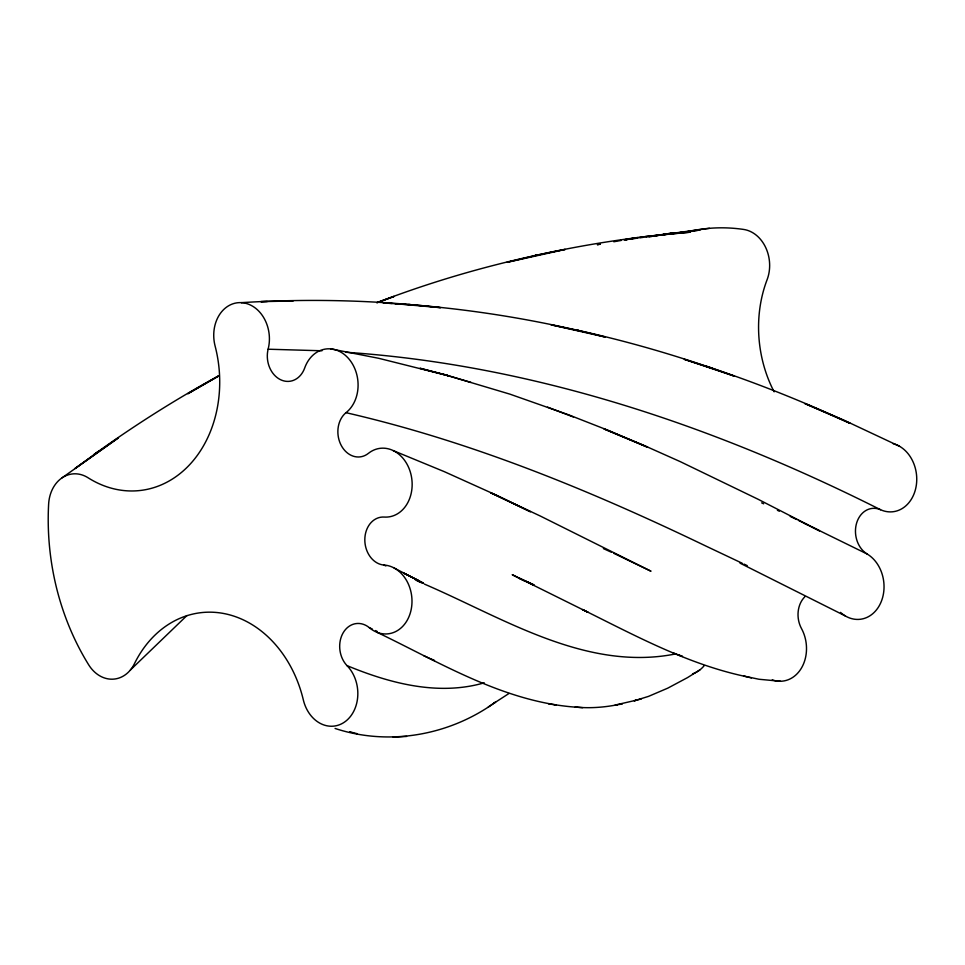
<?xml version="1.0" encoding="UTF-8"?>
<svg xmlns="http://www.w3.org/2000/svg" width="965" height="965" viewBox="0 0 965 965"><rect width="100%" height="100%" fill="white"/><g stroke="black" fill="none" stroke-linecap="round" stroke-linejoin="round"><path stroke-width="1.45" d="M130.408 669.987L186.945 615.537M62.182 477.747L118.442 437.808L74.993 468.544L99.202 450.932L93.557 454.853C133.689 425.915 175.534 399.341 218.995 375.675M488.302 706.995L495.648 702.013C449.847 735.342 389.16 746.307 335.084 728.454M508.977 693.485L493.839 703.28M699.915 669.867L687.478 677.635L667.768 688.154L648.552 696.368L634.21 700.807L641.387 698.889M219.296 375.53L187.825 393.732L219.236 375.699M376.736 302.708C437.76 279.235 500.968 261.539 565.225 249.453L506.963 262.347L539.182 254.639L532.74 256.111C584.657 244.302 637.431 236.292 690.53 232.167L647.057 236.304L630.965 238.825M377.231 302.684L394.034 296.448L377.761 302.383M636.538 700.144L615.103 705.065L622.292 704.028M484.261 682.822C438.291 696.151 389.884 683.377 346.99 665.609A24.185 19.409 83.2 0 1 343.202 632.738A24.185 19.409 83.2 0 1 369.269 627.624A34.559 27.732 83.2 0 0 410.921 610.7A34.559 27.732 83.2 0 0 383.986 565.056A24.101 19.348 83.2 0 1 364.818 539.64A24.101 19.348 83.2 0 1 384.263 517.059A34.559 27.732 83.2 0 0 410.885 474.068A34.559 27.732 83.2 0 0 368.389 453.369A24.101 19.348 83.2 0 1 341.417 445.77A24.101 19.348 83.2 0 1 346.001 412.682A34.559 27.732 83.2 0 0 347.858 357.75A34.559 27.732 83.2 0 0 304.602 368.22A24.185 19.409 83.2 0 1 280.043 379.45A24.185 19.409 83.2 0 1 268.113 349.209A34.559 27.732 83.2 0 0 241.383 302.648C307.751 298.571 374.468 300.031 440.535 307.666L395.095 303.673M676.272 653.8C586.479 672.086 503.115 617.853 424.347 584.066M617.069 704.824C603.33 707.466 589.12 708.455 575.188 707.031L582.655 707.683M597.444 244.664L600.351 244.133L597.492 244.664M613.8 241.757L621.207 240.442M624.174 239.911L637.515 237.547L624.922 239.706M653.691 235.991L700.011 230.044L668.178 234.037M649.047 236.92L651.918 236.449M654.801 235.967L673.498 232.842L646.092 236.968M628.046 239.284L625.115 239.742L628.191 239.404M656.598 235.484L709.456 228.319M632.666 238.801L637.141 238.186M640.121 237.776L643.1 237.378M660.941 234.941L665.283 234.399M393.141 737.127L406.579 736.44M267.305 301.502L260.864 301.647L293.203 300.971M268.113 349.209L321.948 350.778M577.022 707.249C504.683 702.411 441.017 663.039 377.194 632.377M392.092 303.48L383.105 302.913L415.215 305.036L408.581 304.542C474.961 309.596 540.858 320.573 605.345 337.087L551.027 324.795L581.642 331.272L575.068 329.728C629.168 341.489 682.412 357.098 734.377 376.181L684.269 359.318L712.701 368.437L706.392 366.326C755.39 382.417 803.375 401.573 850.105 423.358L804.907 403.587L844.049 420.233L899.476 446.264M345.711 352.249C532.97 364.83 713.702 425.77 880.502 509.701A34.559 27.732 83.2 0 0 916.026 486.987A34.559 27.732 83.2 0 0 893.083 443.659M780.42 681.254L759.021 679.264L743.605 676.043L751.397 677.913M548.59 703.907L556.359 704.981L554.212 704.667M330.814 348.896L378.726 358.305L448.435 375.771L420.04 368.28L443.007 374.179L509.906 394.142L568.385 414.733L608.903 430.619L647.756 447.302L604.018 428.943L643.004 444.998L680.301 461.656L758.104 499.267L819.526 530.822L798.417 520.376M744.896 676.356C687.309 664.017 634.886 635.452 582.522 609.53L588.071 612.317L512.21 574.694L525.455 581.352M346.001 412.682C471.137 441.439 590.484 490.51 705.885 546.057L742.266 563.283M357.315 733.738L349.619 731.772L350.741 732.109M443.007 374.179L471.017 382.405M547.517 407.146L573.451 417.013M673.256 652.907L682.496 656.465L679.457 655.247M393.165 450.571L444.395 471.692L496.963 495.419L530.436 511.752L490.654 492.777L540.267 516.01L651.001 571.22L613.909 553.391M526.263 581.485L533.15 584.766L519.435 578.312L534.357 584.983M603.378 548.578L611.279 552.185M423.707 655.681L434.515 660.627L431.934 659.433M415.36 579.869L420.8 582.39M383.986 565.056L385.879 565.948M761.638 502.862L763.629 503.802M743.931 564.067L747.26 565.635M375.494 630.567L377.026 631.291M777.404 510.292L779.346 511.221M845.364 615.96L740.022 563.15M417.218 580.689L422.574 583.234M372.394 629.108L369.269 627.624M790.226 516.42L796.535 519.472M804.026 523.09L807.729 524.888M811.408 526.685L867.028 553.946A34.559 27.732 83.2 0 1 880.647 603.016A34.559 27.732 83.2 0 1 840.515 612.389M418.557 580.472L403.961 573.258L423.49 583.198L394.094 567.987M704.221 665.645A34.559 27.732 83.2 0 1 692.556 673.835M346.99 665.609A34.559 27.732 83.2 0 1 345.735 721.193A34.559 27.732 83.2 0 1 303.3 699.782A115.197 92.447 83.2 0 0 225.508 613.861A115.197 92.447 83.2 0 0 134.424 663.727A34.559 27.732 83.2 0 1 88.671 664.801A230.382 184.882 83.2 0 1 56.646 588.361A230.382 184.882 83.2 0 1 48.624 504.176A34.559 27.732 83.2 0 1 88.056 477.759A115.197 92.447 83.2 0 0 188.585 465.806A115.197 92.447 83.2 0 0 215.147 346.218A34.559 27.732 83.2 0 1 241.383 302.648M804.87 596.756A24.101 19.348 83.2 0 0 801.505 628.577A34.559 27.732 83.2 0 1 801.698 667.635A34.559 27.732 83.2 0 1 772.241 679.867M867.028 553.946A24.185 19.409 83.2 0 1 856.667 522.909A24.185 19.409 83.2 0 1 880.502 509.701M686.971 231.914A230.382 184.882 83.2 0 1 743.665 229.441A34.559 27.732 83.2 0 1 767.091 279.729A115.197 92.447 83.2 0 0 774.123 391.826"/></g></svg>
